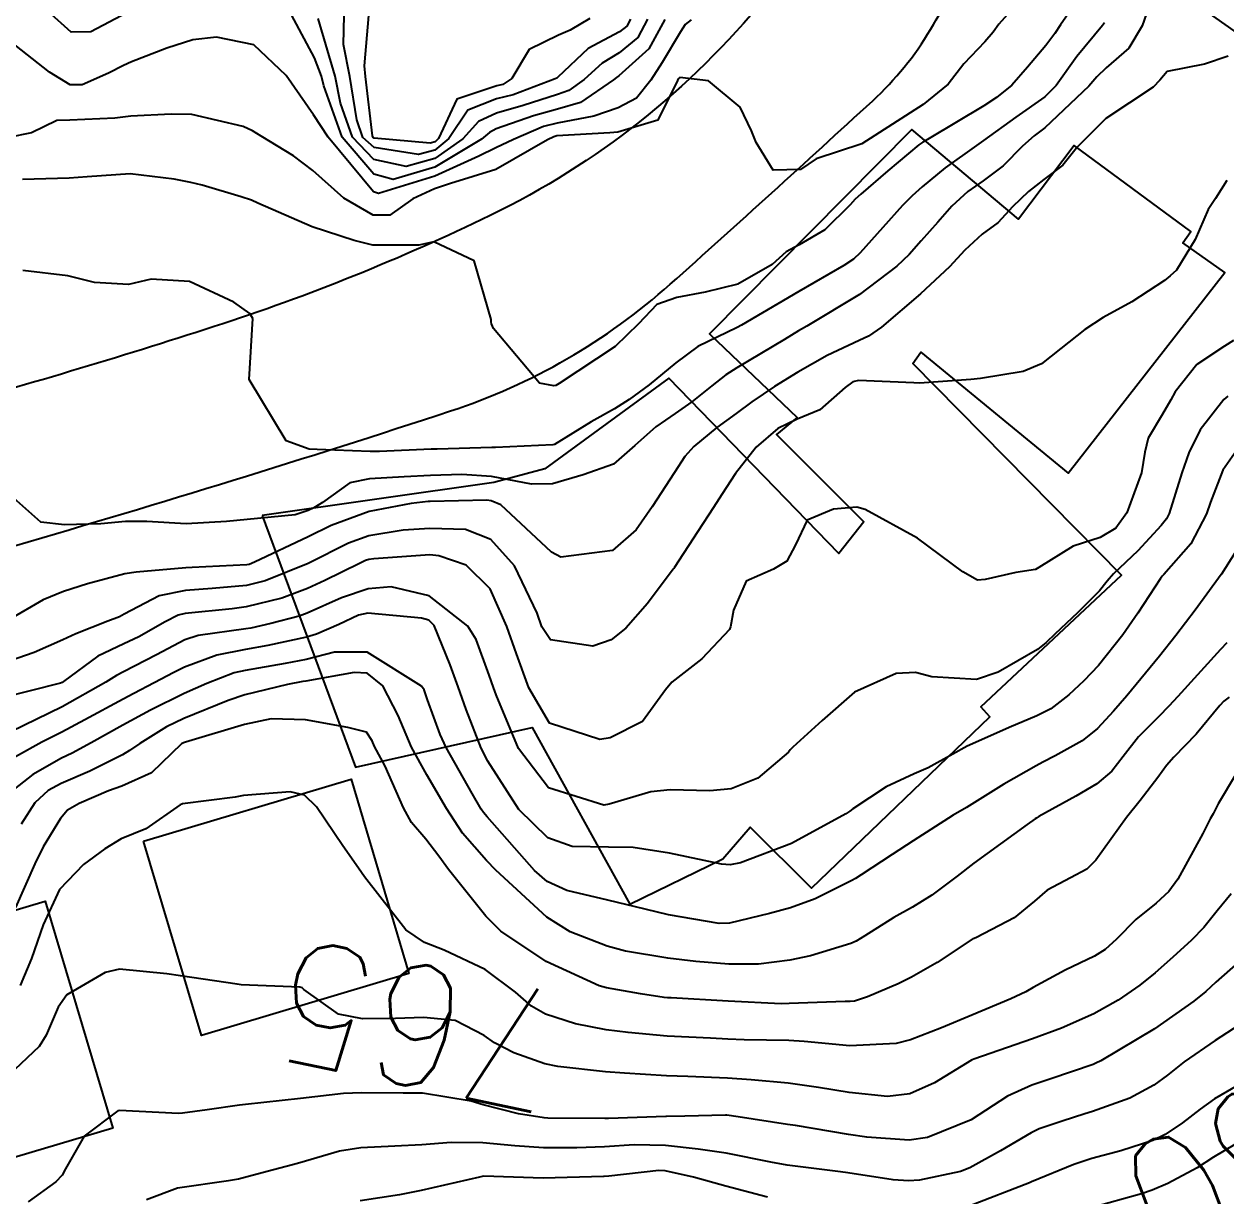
# Model space of a CAD drawing. Header units: metres. Extents: x 318500 to 325275, y 7408834 to 7428799.
# Drawn here: x 322709.17 to 322748.64, y 7418299.38 to 7418337.88 of the extents above; entities that cross this region are included whole.
import ezdxf
from ezdxf.enums import TextEntityAlignment as Align

# ---------------------------------------------------------------- set-up
doc = ezdxf.new("R2010")
doc.units = ezdxf.units.M
doc.header["$MEASUREMENT"] = 0
for name, color, linetype in [('Cotas', 45, 'Continuous'), ('Curvas de Nivel 1m', 11, 'Continuous'), ('Curvas de Nivel 5m', 15, 'Continuous'), ('Edificações', 30, 'Continuous'), ('Vias Primárias', 230, 'Continuous')]:
    doc.layers.add(name, color=color, linetype=linetype)
doc.styles.add('Style-STANDARD', font='STANDARD.shx')

msp = doc.modelspace()

# ---------------------------------------------------------------- linework, layer by layer
at = {"layer": 'Curvas de Nivel 1m', "flags": 128}
for points, elevation in [([(322741.909, 7418338.702), (322741.186, 7418337.875), (322740.995, 7418337.608), (322740.721, 7418337.294), (322740.032, 7418336.569), (322739.516, 7418335.898), (322738.693, 7418335.236), (322736.68, 7418333.94), (322735.18, 7418333.447), (322734.667, 7418333.093), (322733.767, 7418333.074), (322733.212, 7418333.982), (322733.055, 7418334.363), (322732.687, 7418335.151), (322731.653, 7418336.006), (322730.702, 7418336.122), (322730.648, 7418336.073), (322730.625, 7418336.021), (322729.987, 7418334.72), (322728.674, 7418334.325), (322728.412, 7418334.305), (322726.672, 7418334.199), (322726.569, 7418334.174), (322726.362, 7418334.073), (322724.66, 7418333.102), (322723.181, 7418332.637), (322722.653, 7418332.462), (322721.943, 7418332.131), (322721.19, 7418331.594), (322720.642, 7418331.593), (322719.67, 7418332.16), (322718.659, 7418333.061), (322718.027, 7418333.543), (322716.961, 7418334.196), (322716.673, 7418334.371), (322716.369, 7418334.51), (322714.68, 7418334.91), (322714.001, 7418334.916), (322712.679, 7418334.849), (322712.152, 7418334.783), (322710.677, 7418334.716), (322710.255, 7418334.707), (322709.415, 7418334.299), (322708.668, 7418334.147)], 778), ([(322743.832, 7418338.756), (322743.206, 7418337.853), (322743.015, 7418337.566), (322742.72, 7418337.173), (322742.119, 7418336.456), (322741.607, 7418335.871), (322741.109, 7418335.463), (322740.693, 7418335.192), (322738.893, 7418334.117), (322738.681, 7418333.993), (322738.557, 7418333.912), (322737.534, 7418333.06), (322736.655, 7418332.29), (322736.468, 7418332.126), (322736.301, 7418331.943), (322735.472, 7418331.117), (322734.63, 7418330.622), (322734.199, 7418330.394), (322733.737, 7418329.973), (322732.61, 7418329.336), (322731.539, 7418329.067), (322730.603, 7418328.891), (322729.955, 7418328.664), (322729.352, 7418328.029), (322728.582, 7418327.281), (322726.743, 7418326.067), (322726.63, 7418326.008), (322726.569, 7418325.994), (322726.1, 7418326.075), (322724.588, 7418327.876), (322724.528, 7418328.029), (322724.514, 7418328.091), (322724.514, 7418328.168), (322723.949, 7418330.1), (322722.629, 7418330.726), (322722.137, 7418330.618), (322720.627, 7418330.618), (322720.014, 7418330.771), (322718.636, 7418331.211), (322716.846, 7418331.998), (322716.648, 7418332.089), (322716.301, 7418332.205), (322715.018, 7418332.588), (322714.654, 7418332.675), (322714.106, 7418332.785), (322712.657, 7418332.953), (322711.242, 7418332.857), (322710.655, 7418332.811), (322709.122, 7418332.771)], 777), ([(322731.074, 7418338.015), (322730.881, 7418337.865), (322730.724, 7418337.624), (322730.127, 7418336.608), (322729.756, 7418336.029), (322729.284, 7418335.442), (322728.686, 7418335.126), (322727.883, 7418334.851), (322726.678, 7418334.623), (322726.235, 7418334.516), (322725.243, 7418334.084), (322724.667, 7418333.815), (322724.102, 7418333.536), (322722.658, 7418332.877), (322720.816, 7418332.312), (322720.652, 7418332.363), (322719.162, 7418334.165), (322718.681, 7418334.896), (322717.776, 7418336.184), (322716.715, 7418337.195), (322715.49, 7418337.447), (322714.717, 7418337.357), (322713.864, 7418337.087), (322712.706, 7418336.632), (322712.443, 7418336.515), (322711.949, 7418336.261), (322711.087, 7418335.881), (322710.694, 7418335.884), (322710.006, 7418336.29), (322708.715, 7418337.311)], 779), ([(322744.648, 7418337.915), (322744.582, 7418337.832), (322743.746, 7418336.813), (322743.067, 7418335.854), (322742.696, 7418335.484), (322741.742, 7418334.817), (322740.682, 7418334.048), (322740.446, 7418333.884), (322739.417, 7418333.15), (322738.659, 7418332.528), (322738.333, 7418332.236), (322738.018, 7418331.919), (322737.375, 7418331.192), (322736.626, 7418330.358), (322736.408, 7418330.157), (322736.096, 7418329.945), (322734.611, 7418329.094), (322732.737, 7418327.988), (322732.589, 7418327.912), (322731.302, 7418327.284), (322730.577, 7418326.752), (322729.705, 7418326.023), (322729.047, 7418325.548), (322728.558, 7418325.238), (322727.793, 7418324.81), (322726.59, 7418324.069), (322726.54, 7418324.055), (322724.657, 7418323.97), (322724.538, 7418323.971), (322722.736, 7418323.918), (322722.537, 7418323.913), (322720.845, 7418323.835), (322720.535, 7418323.837), (322718.804, 7418323.899), (322718.536, 7418323.913), (322717.786, 7418324.181), (322716.57, 7418326.2), (322716.681, 7418328.199), (322716.592, 7418328.364), (322716.062, 7418328.744), (322714.608, 7418329.424), (322713.35, 7418329.501), (322712.606, 7418329.317), (322711.484, 7418329.39), (322710.61, 7418329.611), (322709.139, 7418329.776)], 776), ([(322729.643, 7418338.031), (322729.326, 7418337.429), (322728.713, 7418336.93), (322728.161, 7418336.596), (322727.571, 7418336.057), (322727.065, 7418335.694), (322726.692, 7418335.56), (322725.566, 7418335.202), (322724.683, 7418334.945), (322724.098, 7418334.679), (322723.58, 7418334.106), (322722.663, 7418333.455), (322721.725, 7418333.198), (322720.663, 7418333.431), (322719.959, 7418334.157), (322719.568, 7418335.28), (322719.387, 7418336.163), (322718.837, 7418338.06)], 781), ([(322729.085, 7418338.036), (322728.962, 7418337.802), (322728.724, 7418337.624), (322727.698, 7418337.073), (322726.701, 7418336.134), (322726.672, 7418336.099), (322726.612, 7418336.071), (322725.23, 7418335.546), (322724.69, 7418335.414), (322723.743, 7418335.046), (322723.126, 7418334.113), (322722.666, 7418333.729), (322722.131, 7418333.594), (322720.667, 7418333.824), (322720.299, 7418334.154), (322720.103, 7418334.731), (322719.867, 7418336.158), (322719.668, 7418337.208), (322719.681, 7418338.16)], 782), ([(322727.755, 7418338.055), (322727.111, 7418337.677), (322726.722, 7418337.508), (322725.756, 7418337.043), (322725.188, 7418336.085), (322724.892, 7418335.893), (322724.696, 7418335.851), (322723.388, 7418335.411), (322722.785, 7418334.118), (322722.669, 7418334.006), (322722.513, 7418333.967), (322720.67, 7418334.125), (322720.637, 7418334.15), (322720.621, 7418334.2), (322720.388, 7418336.153), (322720.357, 7418336.502), (322720.491, 7418338.152)], 783), ([(322748.716, 7418336.823), (322747.939, 7418336.56), (322746.708, 7418336.312), (322746.472, 7418336.035), (322746.244, 7418335.807), (322744.689, 7418334.771), (322743.768, 7418333.844), (322743.283, 7418333.239), (322742.664, 7418332.77), (322742.15, 7418332.373), (322741.633, 7418331.87), (322741.154, 7418331.363), (322740.636, 7418330.976), (322740.068, 7418330.448), (322739.563, 7418329.896), (322738.611, 7418329.018), (322737.324, 7418327.923), (322736.903, 7418327.619), (322736.593, 7418327.48), (322735.54, 7418326.991), (322734.577, 7418326.441), (322733.817, 7418325.971), (322733.076, 7418325.468), (322732.556, 7418325.089), (322731.927, 7418324.619), (322731.163, 7418324.004), (322730.87, 7418323.674), (322730.531, 7418323.15), (322729.798, 7418322.021), (322729.277, 7418321.259), (322728.498, 7418320.587), (322726.798, 7418320.369), (322726.495, 7418320.526), (322724.831, 7418322.087), (322724.512, 7418322.219), (322724.369, 7418322.235), (322722.511, 7418322.194), (322722.439, 7418322.193), (322721.886, 7418322.129), (322720.507, 7418321.867), (322719.262, 7418321.403), (322718.499, 7418321.037), (322716.736, 7418320.196), (322716.564, 7418320.124), (322716.489, 7418320.109), (322714.69, 7418320.023), (322714.487, 7418320.014), (322712.855, 7418319.876), (322712.483, 7418319.813), (322711.255, 7418319.491), (322710.474, 7418319.241), (322709.801, 7418318.959), (322708.672, 7418318.307)], 774), ([(322748.664, 7418332.735), (322748.294, 7418332.145), (322748.056, 7418331.786), (322747.623, 7418330.803), (322747.014, 7418329.796), (322746.811, 7418329.606), (322746.617, 7418329.457), (322745.548, 7418328.755), (322744.604, 7418328.236), (322744.004, 7418327.839), (322743.221, 7418327.22), (322742.583, 7418326.716), (322741.978, 7418326.467), (322740.575, 7418326.236), (322740.261, 7418326.199), (322738.573, 7418326.085), (322738.395, 7418326.09), (322736.574, 7418326.168), (322736.383, 7418326.123), (322736.14, 7418325.936), (322735.304, 7418325.203), (322734.554, 7418324.897), (322733.93, 7418324.588), (322733.216, 7418323.98), (322732.531, 7418323.116), (322732.09, 7418322.429), (322731.814, 7418321.997), (322731.302, 7418321.208), (322730.517, 7418320.01), (322730.505, 7418319.994), (322730.489, 7418319.969), (322729.65, 7418318.844), (322728.934, 7418318.033), (322728.456, 7418317.647), (322727.849, 7418317.445), (322726.456, 7418317.646), (322726.181, 7418318.073), (322726.02, 7418318.521), (322725.28, 7418320.082), (322724.499, 7418320.946), (322723.672, 7418321.273), (322722.502, 7418321.309), (322721.619, 7418321.251), (322720.499, 7418321.066), (322719.829, 7418320.824), (322718.521, 7418320.17), (322718.501, 7418320.158), (322717.088, 7418319.584), (322716.479, 7418319.439), (322715.356, 7418319.338), (322714.476, 7418319.275), (322713.616, 7418319.096), (322712.464, 7418318.491), (322712.31, 7418318.405), (322711.92, 7418318.258), (322710.876, 7418317.852), (322710.451, 7418317.65), (322709.505, 7418317.233), (322708.438, 7418316.859)], 773), ([(322748.891, 7418327.48), (322748.593, 7418327.294), (322747.683, 7418326.69), (322746.974, 7418325.796), (322746.83, 7418325.533), (322746.559, 7418325.058), (322746.082, 7418324.272), (322745.971, 7418323.809), (322745.861, 7418323.138), (322745.385, 7418321.817), (322745.022, 7418321.313), (322744.508, 7418321.006), (322743.618, 7418320.724), (322742.493, 7418320.024), (322742.383, 7418319.961), (322741.736, 7418319.861), (322740.727, 7418319.636), (322740.486, 7418319.612), (322739.996, 7418319.887), (322738.506, 7418320.985), (322736.796, 7418321.927), (322736.521, 7418322.003), (322735.757, 7418321.941), (322734.891, 7418321.577), (322734.502, 7418320.769), (322734.22, 7418320.238), (322733.787, 7418319.971), (322732.887, 7418319.581), (322732.47, 7418318.624), (322732.372, 7418318.08), (322732.335, 7418317.991), (322731.428, 7418317.022), (322730.442, 7418316.255), (322730.234, 7418316.013), (322729.476, 7418314.972), (322728.416, 7418314.435), (322728.082, 7418314.378), (322726.423, 7418314.917), (322725.752, 7418316.077), (322725.347, 7418317.185), (322725.021, 7418318.084), (322724.478, 7418319.323), (322723.689, 7418320.102), (322722.791, 7418320.414), (322722.493, 7418320.437), (322720.66, 7418320.316), (322720.491, 7418320.289), (322720.39, 7418320.252), (322720.191, 7418320.153), (322719.047, 7418319.599), (322718.478, 7418319.337), (322717.634, 7418319.021), (322716.468, 7418318.731), (322716.006, 7418318.668), (322714.464, 7418318.517), (322714.233, 7418318.463), (322713.808, 7418318.237), (322712.946, 7418317.751), (322712.449, 7418317.519), (322711.596, 7418317.109), (322710.475, 7418316.279), (322710.43, 7418316.247), (322710.374, 7418316.225), (322708.424, 7418315.733)], 772), ([(322748.695, 7418325.651), (322748.566, 7418325.539), (322747.79, 7418324.549), (322747.418, 7418323.791), (322747.195, 7418323.131), (322746.774, 7418321.797), (322746.687, 7418321.629), (322746.514, 7418321.408), (322745.741, 7418320.572), (322744.948, 7418319.823), (322744.733, 7418319.58), (322744.481, 7418319.261), (322743.769, 7418318.539), (322743.034, 7418317.844), (322742.74, 7418317.564), (322742.455, 7418317.335), (322741.162, 7418316.584), (322740.445, 7418316.35), (322738.98, 7418316.437), (322738.447, 7418316.581), (322737.814, 7418316.549), (322736.44, 7418315.93), (322735.375, 7418314.997), (322734.413, 7418314.13), (322734.334, 7418314.038), (322734.272, 7418313.962), (322733.263, 7418313.111), (322732.392, 7418312.759), (322731.694, 7418312.693), (322730.391, 7418312.723), (322729.751, 7418312.658), (322728.383, 7418312.25), (322728.208, 7418312.217), (322726.391, 7418312.788), (322725.409, 7418314.08), (322724.679, 7418315.845), (322724.59, 7418316.089), (322724.444, 7418316.491), (322724.017, 7418317.66), (322723.748, 7418318.101), (322722.475, 7418319.1), (322721.226, 7418319.392), (322720.478, 7418319.322), (322719.597, 7418319.035), (322718.465, 7418318.521), (322718.208, 7418318.429), (322717.275, 7418318.188), (322716.621, 7418318.034), (322716.457, 7418318.007), (322714.887, 7418317.79), (322714.451, 7418317.654), (322713.52, 7418317.163), (322712.435, 7418316.596), (322712.213, 7418316.474), (322711.859, 7418316.259), (322710.422, 7418315.455), (322708.737, 7418314.629)], 771), ([(322749.259, 7418321.019), (322748.49, 7418319.81), (322748.48, 7418319.791), (322747.626, 7418318.629), (322746.994, 7418317.792), (322746.453, 7418317.112), (322745.388, 7418315.816), (322744.949, 7418315.306), (322744.424, 7418314.737), (322743.919, 7418314.333), (322743.035, 7418313.844), (322742.626, 7418313.628), (322742.405, 7418313.51), (322741.35, 7418312.911), (322740.386, 7418312.309), (322740.121, 7418312.147), (322739.678, 7418311.891), (322738.371, 7418311.051), (322737.681, 7418310.603), (322736.656, 7418309.927), (322736.474, 7418309.813), (322736.357, 7418309.745), (322735.15, 7418309.146), (322734.343, 7418308.852), (322733.649, 7418308.662), (322732.335, 7418308.344), (322731.993, 7418308.336), (322730.339, 7418308.615), (322729.564, 7418308.8), (322728.346, 7418309.098), (322726.997, 7418309.414), (322726.355, 7418309.713), (322725.936, 7418310.074), (322724.377, 7418311.836), (322724.263, 7418311.975), (322724.184, 7418312.093), (322723.885, 7418312.6), (322723.032, 7418314.111), (322722.838, 7418314.536), (322722.426, 7418315.682), (322722.311, 7418316.004), (322722.221, 7418316.123), (322720.446, 7418317.25), (322719.366, 7418317.241), (322718.443, 7418317.005), (322717.745, 7418316.876), (322716.437, 7418316.648), (322716.078, 7418316.563), (322715.181, 7418316.219), (322714.427, 7418315.884), (322713.327, 7418315.335), (322712.416, 7418314.846), (322711.377, 7418314.265), (322710.751, 7418313.928), (322710.402, 7418313.763), (322709.46, 7418313.228), (322708.381, 7418312.389)], 769), ([(322748.672, 7418317.554), (322748.456, 7418317.328), (322747.055, 7418315.791), (322746.762, 7418315.469), (322746.43, 7418315.134), (322745.769, 7418314.46), (322745.265, 7418313.817), (322744.887, 7418313.338), (322744.396, 7418312.92), (322743.709, 7418312.518), (322742.494, 7418311.849), (322742.425, 7418311.804), (322742.379, 7418311.773), (322742.109, 7418311.586), (322740.364, 7418310.31), (322739.81, 7418309.888), (322738.984, 7418309.267), (322738.344, 7418308.873), (322737.731, 7418308.525), (322736.776, 7418307.926), (322736.499, 7418307.757), (322736.326, 7418307.675), (322734.995, 7418307.274), (322734.318, 7418307.134), (322733.289, 7418307.002), (322732.315, 7418307.001), (322731.231, 7418307.086), (322730.318, 7418307.194), (322728.925, 7418307.427), (322728.323, 7418307.586), (322727.103, 7418308.058), (322726.337, 7418308.542), (322724.666, 7418310.087), (322724.363, 7418310.397), (322723.57, 7418311.3), (322723.044, 7418312.11), (322722.396, 7418313.217), (322721.895, 7418314.128), (322721.454, 7418315.168), (322720.96, 7418316.142), (322720.436, 7418316.554), (322720.019, 7418316.572), (322718.432, 7418316.297), (322718.325, 7418316.278), (322717.822, 7418316.179), (322716.426, 7418315.843), (322715.879, 7418315.663), (322714.418, 7418315.068), (322713.856, 7418314.795), (322712.971, 7418314.244), (322712.638, 7418314.016), (322712.404, 7418313.875), (322711.329, 7418313.333), (322710.39, 7418312.927), (322709.969, 7418312.703), (322709.525, 7418312.293), (322709.077, 7418311.592)], 768), ([(322748.742, 7418315.767), (322748.567, 7418315.639), (322748.436, 7418315.495), (322747.655, 7418314.548), (322746.93, 7418313.792), (322746.683, 7418313.519), (322746.4, 7418313.133), (322745.821, 7418312.376), (322745.37, 7418311.815), (322744.366, 7418310.413), (322744.075, 7418310.121), (322743.532, 7418309.838), (322742.769, 7418309.431), (322742.348, 7418309.07), (322741.685, 7418308.515), (322740.444, 7418307.878), (322740.367, 7418307.842), (322740.329, 7418307.825), (322739.159, 7418307.055), (322738.31, 7418306.57), (322737.873, 7418306.348), (322736.866, 7418305.924), (322736.442, 7418305.785), (322736.298, 7418305.77), (322736.137, 7418305.771), (322734.297, 7418305.702), (322734.034, 7418305.7), (322732.298, 7418305.785), (322730.42, 7418305.887), (322730.299, 7418305.897), (322730.193, 7418305.905), (322729.413, 7418306.023), (322728.303, 7418306.218), (322728.06, 7418306.287), (322726.315, 7418307.09), (322724.824, 7418308.085), (322724.337, 7418308.577), (322723.115, 7418310.109), (322722.796, 7418310.545), (322722.37, 7418311.101), (322721.897, 7418311.649), (322721.631, 7418312.131), (322721.037, 7418313.504), (322720.686, 7418314.146), (322720.6, 7418314.336), (322720.415, 7418314.622), (322719.801, 7418314.771), (322718.419, 7418315.024), (322717.286, 7418315.054), (322716.417, 7418314.866), (322714.476, 7418314.294), (322714.41, 7418314.271), (322714.384, 7418314.256), (322714.347, 7418314.231), (322713.354, 7418313.283), (322712.389, 7418312.848), (322711.951, 7418312.693), (322710.981, 7418312.271), (322710.602, 7418312.051), (322710.373, 7418311.784), (322709.798, 7418310.849), (322709.527, 7418310.292), (322708.891, 7418308.857)], 767), ([(322748.953, 7418313.213), (322748.387, 7418312.263), (322748.217, 7418311.938), (322748.121, 7418311.774), (322747.883, 7418311.285), (322747.06, 7418309.789), (322746.767, 7418309.381), (322746.348, 7418308.999), (322745.682, 7418308.467), (322745.045, 7418307.819), (322744.675, 7418307.475), (322744.321, 7418307.26), (322743.357, 7418306.797), (322742.306, 7418306.23), (322742.065, 7418306.093), (322741.578, 7418305.861), (322740.294, 7418305.325), (322739.303, 7418304.908), (322738.286, 7418304.509), (322737.808, 7418304.392), (322736.284, 7418304.318), (322734.788, 7418304.456), (322734.285, 7418304.487), (322732.82, 7418304.517), (322732.285, 7418304.538), (322731.717, 7418304.564), (322730.286, 7418304.631), (322729.007, 7418304.749), (322728.288, 7418304.843), (322727.277, 7418305.042), (322726.293, 7418305.354), (322725.838, 7418305.617), (322725.311, 7418306.08), (322724.311, 7418306.821), (322722.971, 7418307.46), (322722.324, 7418307.706), (322721.709, 7418308.129), (322720.356, 7418309.863), (322720.156, 7418310.152), (322719.644, 7418310.881), (322718.777, 7418312.166), (322718.386, 7418312.552), (322717.907, 7418312.658), (322716.385, 7418312.538), (322716.104, 7418312.484), (322714.38, 7418312.261), (322714.357, 7418312.253), (322714.304, 7418312.231), (322713.168, 7418311.442), (322712.363, 7418311.111), (322711.827, 7418310.789), (322711.123, 7418310.268), (322710.342, 7418309.45), (322709.8, 7418308.288), (322709.42, 7418307.187), (322709.05, 7418306.299)], 766), ([(322749.036, 7418307.047), (322748.31, 7418306.403), (322747.976, 7418306.104), (322747.582, 7418305.781), (322746.291, 7418304.876), (322744.53, 7418303.826), (322744.366, 7418303.742), (322744.278, 7418303.703), (322742.888, 7418303.227), (322742.268, 7418303.019), (322741.462, 7418302.662), (322740.274, 7418301.88), (322738.834, 7418301.308), (322738.24, 7418301.215), (322736.849, 7418301.316), (322736.242, 7418301.407), (322734.508, 7418301.694), (322734.247, 7418301.735), (322732.619, 7418301.984), (322732.251, 7418302.036), (322732.201, 7418302.04), (322730.869, 7418302.004), (322730.271, 7418301.989), (322730.25, 7418301.991), (322728.36, 7418301.927), (322728.248, 7418301.924), (322726.374, 7418301.942), (322726.248, 7418301.946), (322725.405, 7418302.078), (322724.254, 7418302.381), (322723.851, 7418302.502), (322722.26, 7418302.756), (322721.625, 7418302.764), (322720.259, 7418302.772), (322719.668, 7418302.747), (322718.256, 7418302.588), (322716.444, 7418302.388), (322716.252, 7418302.368), (322715.191, 7418302.216), (322714.373, 7418302.103), (322714.248, 7418302.097), (322712.31, 7418302.188), (322712.249, 7418302.179), (322711.153, 7418301.349), (322710.534, 7418300.275), (322710.422, 7418300.072), (322710.214, 7418299.847), (322709.305, 7418299.191)], 764), ([(322749.065, 7418304.989), (322748.287, 7418304.485), (322747.265, 7418303.785), (322746.715, 7418303.351), (322746.268, 7418303.02), (322745.478, 7418302.596), (322744.255, 7418302.161), (322744.003, 7418302.083), (322743.26, 7418301.84), (322742.504, 7418301.589), (322742.244, 7418301.463), (322741.232, 7418300.868), (322740.226, 7418300.305), (322739.92, 7418300.189), (322738.577, 7418299.905), (322738.22, 7418299.876), (322737.709, 7418299.915), (322736.223, 7418300.147), (322735.979, 7418300.178), (322734.227, 7418300.399), (322733.7, 7418300.496), (322732.232, 7418300.793), (322731.312, 7418300.921), (322730.235, 7418301.041), (322729.203, 7418301.058), (322728.234, 7418300.999), (322727.324, 7418300.963), (322726.233, 7418300.961), (322725.285, 7418301.029), (322724.236, 7418301.125), (322723.202, 7418301.139), (322722.234, 7418301.061), (322721.351, 7418301.015), (322720.232, 7418300.966), (322719.533, 7418300.855), (322718.225, 7418300.47), (322717.994, 7418300.403), (322717.16, 7418300.186), (322716.217, 7418299.94), (322715.892, 7418299.88), (322714.214, 7418299.643), (322713.191, 7418299.259)], 763), ([(322749.015, 7418303.017), (322748.262, 7418302.576), (322747.797, 7418302.237), (322747.208, 7418301.786), (322746.639, 7418301.399), (322746.241, 7418301.201), (322745.187, 7418300.864), (322744.232, 7418300.61), (322743.646, 7418300.419), (322742.255, 7418299.85), (322742.232, 7418299.838), (322742.188, 7418299.818), (322740.212, 7418299.054)], 762), ([(322748.925, 7418301.077), (322748.233, 7418300.661), (322747.697, 7418300.309), (322746.725, 7418299.792), (322746.218, 7418299.573), (322745.867, 7418299.456), (322744.212, 7418298.998)], 761), ([(322733.586, 7418299.342), (322732.217, 7418299.701), (322731.153, 7418300.001), (322730.223, 7418300.206), (322730.019, 7418300.217), (322728.373, 7418300.038), (322728.22, 7418300.022), (322728.199, 7418300.02), (322726.219, 7418299.968), (322724.275, 7418300.034), (322724.219, 7418300.026), (322724.133, 7418300.005), (322722.214, 7418299.56), (322721.506, 7418299.424), (322720.211, 7418299.227)], 762)]:
    msp.add_lwpolyline(points, dxfattribs=dict(at, elevation=elevation))
at = {"layer": 'Curvas de Nivel 5m', "flags": 128}
for points, elevation in [([(322746.104, 7418338.446), (322745.892, 7418337.813), (322745.454, 7418337.084), (322744.709, 7418336.44), (322744.4, 7418336.139), (322744.139, 7418335.838), (322742.686, 7418334.472), (322742.344, 7418334.203), (322741.961, 7418333.867), (322741.327, 7418333.217), (322740.663, 7418332.726), (322740.165, 7418332.379), (322739.643, 7418331.895), (322739.173, 7418331.371), (322738.633, 7418330.759), (322738.233, 7418330.309), (322737.835, 7418329.922), (322736.611, 7418328.998), (322734.877, 7418327.956), (322734.7, 7418327.856), (322734.598, 7418327.797), (322734.139, 7418327.513), (322732.576, 7418326.58), (322732.214, 7418326.354), (322731.757, 7418325.998), (322731.096, 7418325.471), (322730.556, 7418325.089), (322729.922, 7418324.647), (322729.226, 7418324.03), (322728.534, 7418323.418), (322727.535, 7418323.065), (322726.521, 7418322.774), (322725.837, 7418322.76), (322724.524, 7418323.012), (322723.546, 7418323.083), (322722.524, 7418323.052), (322721.653, 7418323.004), (322720.522, 7418322.939), (322719.868, 7418322.809), (322718.971, 7418322.165), (322718.689, 7418321.988), (322718.507, 7418321.902), (322718.081, 7418321.752), (322716.504, 7418321.598), (322715.825, 7418321.532), (322714.502, 7418321.456), (322713.206, 7418321.54), (322712.503, 7418321.534), (322711.698, 7418321.458), (322710.502, 7418321.431), (322709.726, 7418321.516), (322708.842, 7418322.305)], 775), ([(322712.576, 7418338.252), (322711.365, 7418337.625), (322710.72, 7418337.61), (322709.962, 7418338.292)], 780), ([(322730.216, 7418338.025), (322729.689, 7418337.057), (322728.702, 7418336.175), (322728.622, 7418336.121), (322728.529, 7418336.043), (322727.445, 7418335.303), (322726.685, 7418335.075), (322725.902, 7418334.858), (322724.675, 7418334.432), (322724.454, 7418334.313), (322724.191, 7418334.097), (322722.661, 7418333.177), (322721.289, 7418332.773), (322720.658, 7418332.942), (322719.621, 7418334.16), (322719.016, 7418335.846), (322718.945, 7418336.168), (322718.709, 7418336.769), (322717.958, 7418338.182)], 780), ([(322748.924, 7418323.774), (322748.534, 7418323.22), (322748.136, 7418322.172), (322748.001, 7418321.785), (322747.488, 7418320.808), (322746.594, 7418319.799), (322746.544, 7418319.744), (322746.488, 7418319.662), (322745.75, 7418318.531), (322745.255, 7418317.818), (322744.45, 7418316.809), (322743.974, 7418316.306), (322743.479, 7418315.84), (322742.892, 7418315.387), (322742.429, 7418315.15), (322741.515, 7418314.772), (322740.416, 7418314.273), (322740.144, 7418314.154), (322739.666, 7418313.891), (322738.856, 7418313.451), (322738.4, 7418313.247), (322737.487, 7418312.826), (322736.382, 7418312.094), (322736.291, 7418312.022), (322736.157, 7418311.933), (322734.37, 7418310.966), (322732.701, 7418310.323), (322732.363, 7418310.26), (322732.077, 7418310.278), (322730.366, 7418310.642), (322729.171, 7418310.831), (322728.368, 7418310.84), (322727.172, 7418310.861), (322726.371, 7418311.15), (322725.423, 7418312.08), (322724.404, 7418313.663), (322724.189, 7418314.093), (322723.695, 7418315.367), (322723.426, 7418316.105), (322723.165, 7418316.833), (322722.635, 7418318.117), (322722.463, 7418318.291), (322722.23, 7418318.357), (322720.466, 7418318.528), (322720.154, 7418318.463), (322719.513, 7418318.159), (322718.782, 7418317.84), (322718.454, 7418317.738), (322717.177, 7418317.461), (322716.447, 7418317.336), (322715.509, 7418317.149), (322714.438, 7418316.756), (322714.089, 7418316.58), (322713.452, 7418316.24), (322712.784, 7418315.889), (322712.424, 7418315.699), (322711.172, 7418315.023), (322710.413, 7418314.619), (322709.758, 7418314.29), (322708.897, 7418313.808)], 770), ([(322748.805, 7418309.313), (322748.345, 7418308.746), (322747.91, 7418308.203), (322747.505, 7418307.782), (322746.889, 7418307.224), (322746.314, 7418306.714), (322745.81, 7418306.305), (322745.099, 7418305.818), (322744.295, 7418305.371), (322743.236, 7418304.895), (322742.287, 7418304.544), (322740.36, 7418303.879), (322740.305, 7418303.855), (322740.279, 7418303.844), (322739.066, 7418303.1), (322738.262, 7418302.739), (322737.529, 7418302.65), (322736.263, 7418302.777), (322735.262, 7418302.948), (322734.267, 7418303.094), (322733.044, 7418303.203), (322732.269, 7418303.258), (322730.965, 7418303.308), (322730.27, 7418303.331), (322728.889, 7418303.413), (322728.271, 7418303.458), (322726.702, 7418303.636), (322726.275, 7418303.724), (322725.256, 7418304.08), (322724.616, 7418304.419), (322724.286, 7418304.655), (322723.33, 7418305.144), (322722.291, 7418305.244), (322721.366, 7418305.209), (322720.291, 7418305.205), (322719.494, 7418305.36), (322718.366, 7418306.169), (322718.301, 7418306.225), (322718.23, 7418306.242), (322716.302, 7418306.321), (322716.168, 7418306.336), (322714.306, 7418306.609), (322713.863, 7418306.678), (322712.309, 7418306.836), (322711.843, 7418306.721), (322711.054, 7418306.269), (322710.58, 7418305.991), (322710.29, 7418305.585), (322709.897, 7418304.664), (322709.675, 7418304.289), (322708.257, 7418302.97)], 765)]:
    msp.add_lwpolyline(points, dxfattribs=dict(at, elevation=elevation))
at = {"layer": 'Edificações'}
for points in [[(322762.652, 7418347.903), (322767.25, 7418347.404), (322767, 7418346.056), (322757.404, 7418347.604), (322747.399, 7418349.833), (322745.949, 7418345.989), (322748.248, 7418344.941), (322744.8, 7418340.548), (322753.796, 7418334.209), (322759.293, 7418340.448), (322755.995, 7418341.696), (322756.245, 7418342.545), (322762.892, 7418341.247), (322762.492, 7418339.949), (322763.792, 7418339.749), (322763.692, 7418338.901), (322771.738, 7418337.703), (322773.587, 7418346.538), (322772.871, 7418346.671), (322772.902, 7418350.459), (322768.354, 7418351.282), (322769.548, 7418359.906), (322764.876, 7418360.595)], [(322716.997, 7418321.73), (322720.052, 7418313.47), (322725.863, 7418314.773), (322729.067, 7418308.968), (322732.121, 7418310.457), (322733.015, 7418311.498), (322735.027, 7418309.489), (322740.891, 7418315.119), (322740.593, 7418315.454), (322745.212, 7418319.77), (322738.358, 7418326.728), (322738.618, 7418327.1), (322743.461, 7418323.119), (322748.605, 7418329.719), (322747.227, 7418330.686), (322747.488, 7418331.058), (322743.651, 7418333.886), (322741.826, 7418331.467), (322738.324, 7418334.407), (322731.685, 7418327.701), (322734.554, 7418324.948), (322733.883, 7418324.39), (322736.752, 7418321.525), (322735.932, 7418320.483), (322730.344, 7418326.25), (322726.278, 7418323.265), (322724.601, 7418322.819)], [(322713.097, 7418311.042), (322719.914, 7418313.071), (322721.814, 7418306.688), (322714.997, 7418304.659)], [(322705.376, 7418307.729), (322709.871, 7418309.068), (322712.091, 7418301.611), (322707.595, 7418300.273)]]:
    msp.add_lwpolyline(points, close=True, dxfattribs=at)
at = {"layer": 'Vias Primárias'}
for points in [[(323715.644, 7420145.548, 0), (323709.04, 7420132.939)], [(323831.088, 7420001.787, 0), (323833.844, 7420008.443, 0.220888)], [(322871.755, 7418055.651, 0.000002), (322880.943, 7418048.886, -0.018146)], [(322708.858, 7418320.742, 0.008765), (322723.175, 7418325.168, 0.103329), (322730.394, 7418329.334, 0.003675), (322737.039, 7418335.359, 0.072454), (322738.942, 7418337.702, 0.033891), (322741.6, 7418342.937, -0.000737), (322743.682, 7418347.814, 0.068074), (322745.454, 7418354.239, 0.075838), (322745.322, 7418361.464, 0.044023), (322743.62, 7418367.921, 0.080171), (322740.621, 7418373.339, 0.014396), (322737.452, 7418377.144, 0.008406), (322734.532, 7418380.341, 0.074182), (322730.641, 7418383.398, 0.013397), (322723.173, 7418387.391, 0.028942), (322712.639, 7418391.923, 0.001161), (322711.163, 7418392.456), (322709.22, 7418394.202), (322707.527, 7418394.258)], [(322707.705, 7418388.272), (322719.369, 7418383.323, -0.034572), (322723.499, 7418381.223, -0.023291), (322728.629, 7418377.817, -0.047872), (322734.614, 7418372.479, -0.093451), (322739.683, 7418364.401, -0.075787), (322740.803, 7418359.456, -0.085952), (322740.017, 7418351.622, -0.048252), (322737.32, 7418344.625, -0.055116), (322733.502, 7418338.726, -0.108799), (322724.484, 7418331.589, -0.034977), (322715.415, 7418327.938, -0.01107), (322705.951, 7418325.106, 0.013003)]]:
    msp.add_lwpolyline(points, format="xyb", dxfattribs=at)

# ---------------------------------------------------------------- texts
at = {"layer": 'Cotas', "style": 'Style-STANDARD'}
for s, rotation, p in [('765', 168.104, (322722.114, 7418304.974, 765)), ('760', 209.6965, (322749.822, 7418300.985, 760))]:
    msp.add_text(s, height=4, rotation=rotation, dxfattribs=at).set_placement(p, align=Align.MIDDLE_CENTER)

doc.saveas('drawing.dxf')
